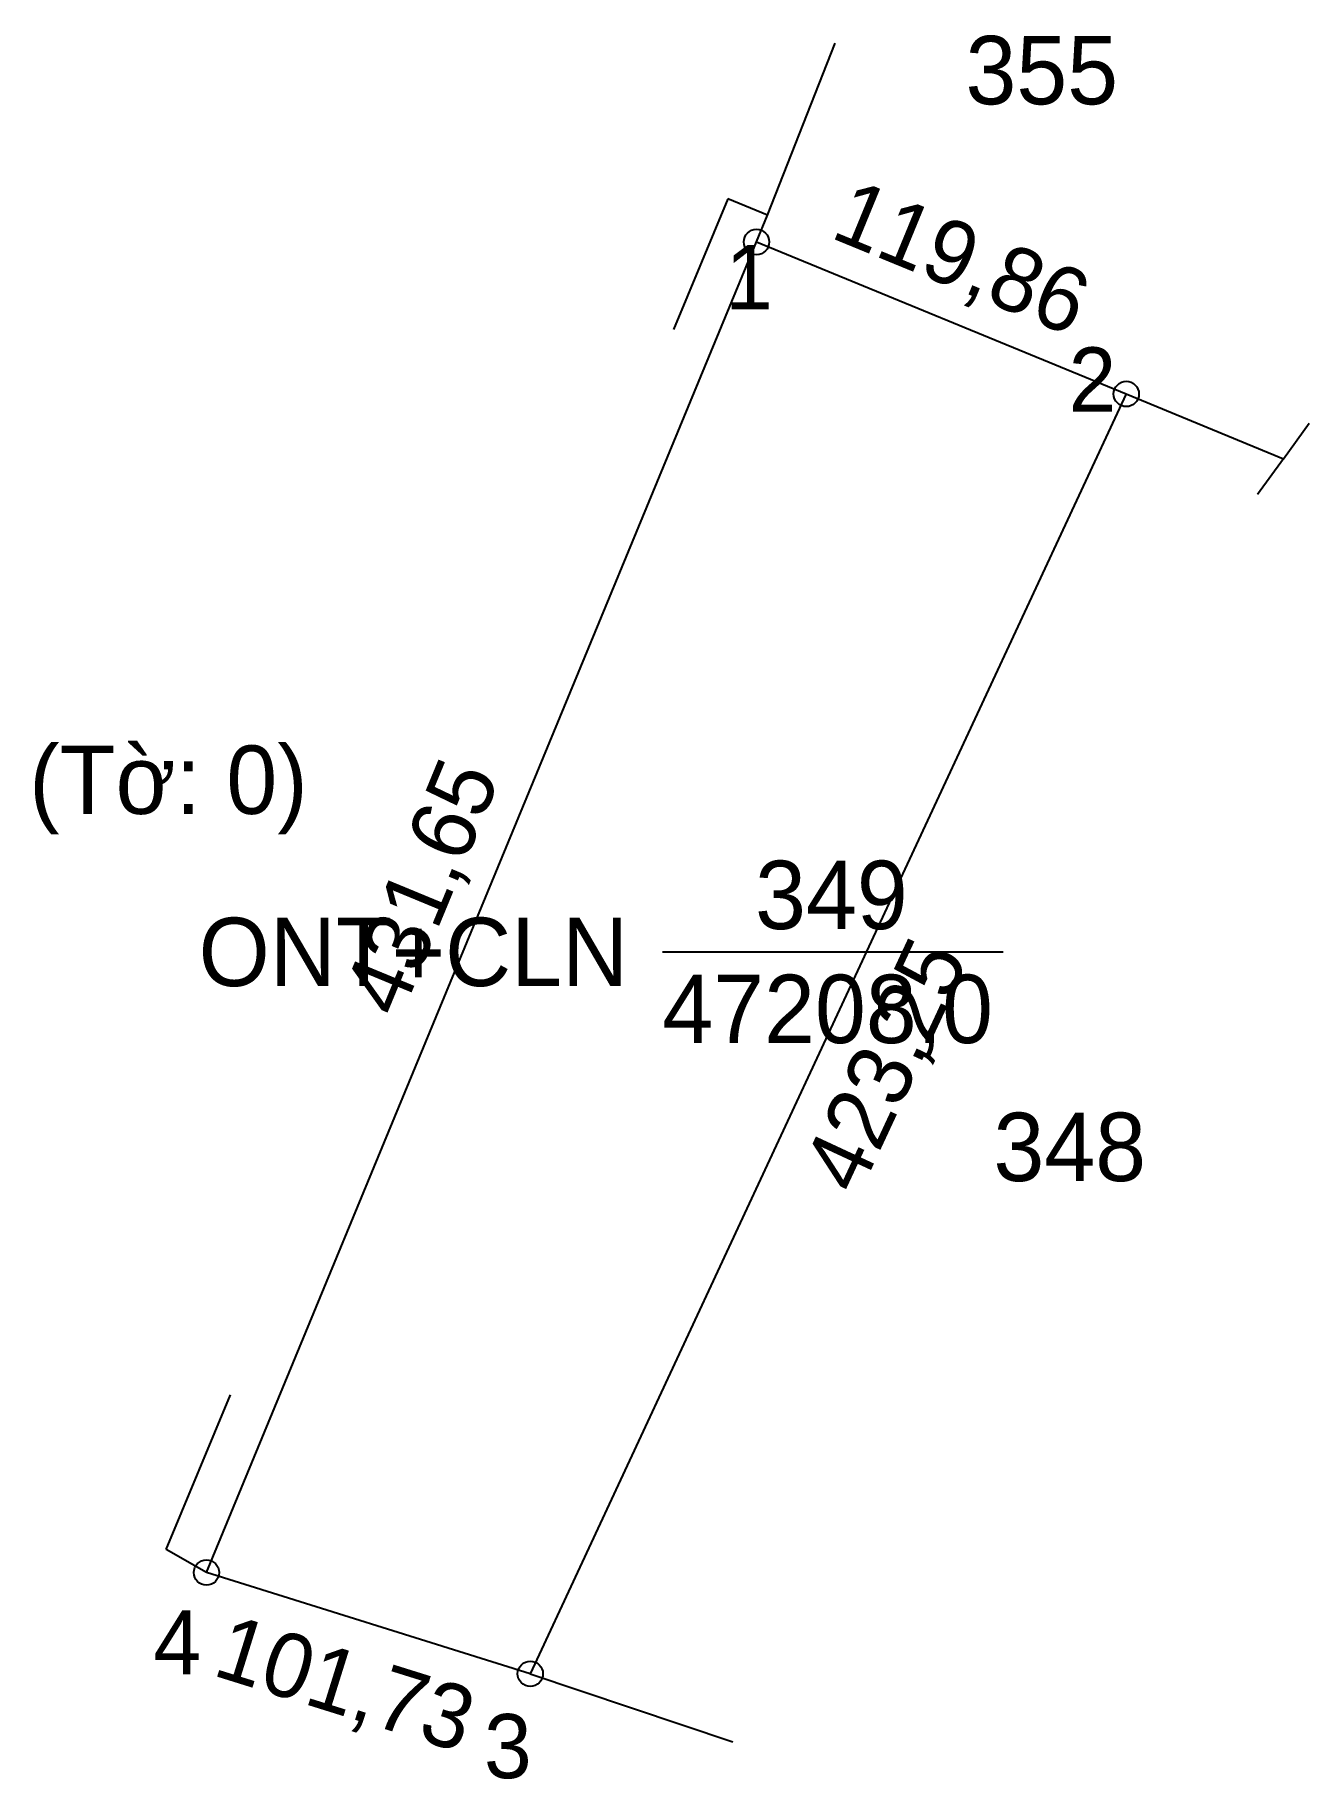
# Model space of a CAD drawing. Extents: x 551869 to 552251, y 1838143 to 1838665.
import ezdxf

# ---------------------------------------------------------------- set-up
doc = ezdxf.new("R2010")
doc.units = 0
for name, color, linetype in [('CanhThua', 7, 'Continuous'), ('ChieuDaiCanhThua', 7, 'Continuous'), ('MocDinhThua', 7, 'Continuous'), ('NhanDiaChinhThua', 7, 'Continuous'), ('NhanTuCan', 7, 'Continuous'), ('RauThua', 7, 'Continuous'), ('SoHieuDinhThua', 7, 'Continuous')]:
    doc.layers.add(name, color=color, linetype=linetype)

msp = doc.modelspace()

# ---------------------------------------------------------------- linework, layer by layer
at = {"layer": 'CanhThua'}
for p, q in [((551919.95, 1838204.47), (552084.87, 1838603.37)), ((552084.87, 1838603.37), (552195.74, 1838557.81)), ((552195.74, 1838557.81), (552017.05, 1838174.13)), ((552017.05, 1838174.13), (551919.95, 1838204.47))]:
    msp.add_line(p, q, dxfattribs=at)
at = {"layer": 'MocDinhThua'}
for centre in [(552084.87, 1838603.37), (552195.74, 1838557.81), (551919.95, 1838204.47), (552017.05, 1838174.13)]:
    msp.add_circle(centre, 3.8, dxfattribs=at)
at = {"layer": 'NhanDiaChinhThua'}
msp.add_line((552056.64, 1838390.54), (552158.78, 1838390.54), dxfattribs=at)
at = {"layer": 'RauThua'}
for p, q in [((552088.19, 1838611.39), (552108.45, 1838662.96)), ((552076.24, 1838616.35), (552059.94, 1838577.13)), ((552088.19, 1838611.39), (552076.24, 1838616.35)), ((552084.87, 1838603.37), (552088.19, 1838611.39)), ((552084.87, 1838603.37), (552088.19, 1838611.39)), ((552195.74, 1838557.81), (552242.82, 1838538.41)), ((552195.74, 1838557.81), (552242.82, 1838538.41)), ((552242.82, 1838538.41), (552250.55, 1838549.07)), ((552242.82, 1838538.41), (552235.12, 1838527.72)), ((551907.91, 1838211.34), (551927.18, 1838257.71)), ((551919.95, 1838204.47), (551907.91, 1838211.34)), ((552017.05, 1838174.13), (552077.81, 1838153.74))]:
    msp.add_line(p, q, dxfattribs=at)

# ---------------------------------------------------------------- texts
at = {"layer": 'ChieuDaiCanhThua'}
for s, rotation, p in [('119,86', 337.6606, (552106.54, 1838604.86)), ('431,65', 67.5387, (551978.05, 1838370.14)), ('423,25', 65.0283, (552115.43, 1838317.06)), ('101,73', 342.6477, (551921.29, 1838173.84))]:
    msp.add_text(s, height=19.226, rotation=rotation, dxfattribs=at).set_placement(p)
at = {"layer": 'NhanDiaChinhThua'}
for s, p in [('349', (552084.45, 1838397.38)), ('ONT+CLN', (551917.61, 1838380.29)), ('47208,0', (552056.64, 1838363.2))]:
    msp.add_text(s, height=20.507, dxfattribs=at).set_placement(p)
at = {"layer": 'NhanTuCan'}
for s, p in [('355', (552147.52, 1838644.65)), ('(Tờ: 0)', (551866.82, 1838431.91)), ('348', (552155.91, 1838321.83))]:
    msp.add_text(s, height=20.507, dxfattribs=at).set_placement(p)
at = {"layer": 'SoHieuDinhThua'}
for s, p in [('1', (552075.51, 1838583.22)), ('2', (552178.44, 1838552.54)), ('4', (551904.03, 1838173.94)), ('3', (552003.17, 1838142.82))]:
    msp.add_text(s, height=19.23, dxfattribs=at).set_placement(p)

doc.saveas('drawing.dxf')
